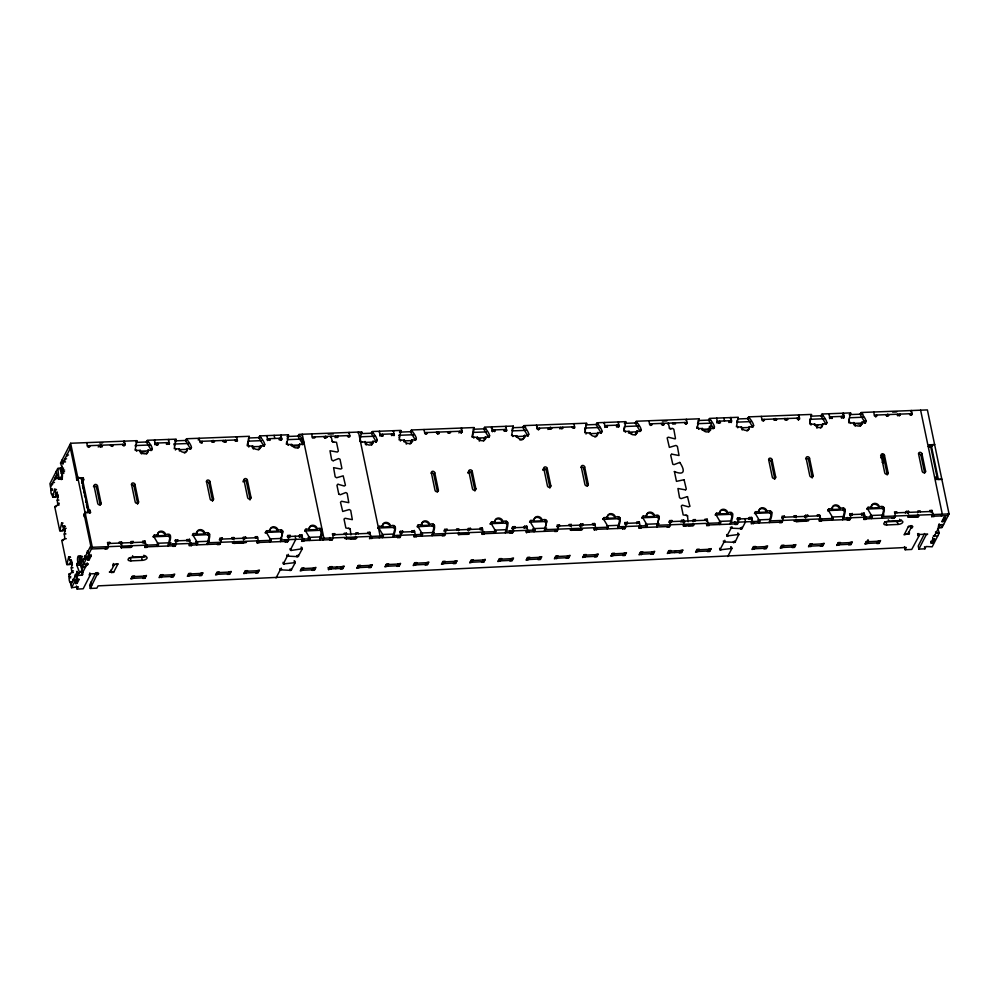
<?xml version="1.0" encoding="UTF-8"?>
<svg xmlns="http://www.w3.org/2000/svg" width="999" height="999" viewBox="0 0 999 999"><rect width="100%" height="100%" fill="white"/><g stroke="black" fill="none" stroke-linecap="round" stroke-linejoin="round"><path stroke-width="1.5" d="M671.89 454.183L679.033 455.519L677.384 446.366L675.936 445.442L669.367 447.377L667.17 437.899L668.281 437.187L675.037 438.873M679.807 462.425L674.05 464.622L672.802 464.273L670.691 455.194L671.615 454.17M689.797 506.043L687.512 496.653M294.98 561.251L295.267 562.612L283.329 563.948L287.3 556.106L298.077 556.655L302.322 548.751L290.896 550.486M376.336 442.058L371.416 433.516L372.34 431.818C374.338 434.503 381.618 443.306 372.964 441.283A4.146 3.484 28.6 0 1 369.792 445.067A4.146 3.484 28.6 0 1 365.097 441.583C357.967 444.318 360.552 435.914 361.813 432.23L361.114 433.504M865.184 423.027L860.251 414.498L861.188 412.787C862.986 415.572 870.604 424.238 861.812 422.252A4.146 3.484 28.6 0 1 858.641 426.049A4.146 3.484 28.6 0 1 853.945 422.565C846.79 425.274 849.537 416.958 850.649 413.199L849.637 415.434M674.412 471.516L676.46 481.356L684.078 479.745M689.76 506.281L688.598 506.868L682.292 505.132L681.293 505.981L683.179 514.922L687.424 515.559L688.174 521.778M135.377 446.391L135.739 444.268M135.102 450.212L136.938 440.971L136.351 442.045M174.338 445.941L174.788 443.281M174.238 448.688L176.074 439.448L175.325 440.834M170.417 535.489L168.069 545.691C169.955 542.195 173.651 531.793 165.709 534.627A4.146 3.484 28.6 0 0 161.014 531.143A4.146 3.484 28.6 0 0 157.842 534.94L157.38 535.789L165.247 535.476L165.709 534.627M209.565 533.978L207.205 544.168C209.141 540.659 212.762 530.257 204.845 533.104A4.146 3.484 28.6 0 0 200.15 529.62A4.146 3.484 28.6 0 0 196.978 533.416L196.516 534.265L204.383 533.953L204.845 533.104M247.277 445.204L247.64 443.081M248.252 439.373L249.35 436.301L186.501 438.748L185.564 440.447M247.415 446.053L249.363 436.6M286.326 444.218L286.688 442.095M287.213 438.911L287.987 436.039M286.676 444.318L288.499 435.077L288.099 435.826M280.494 541.321C280.307 537.587 286.8 527.497 278.134 530.257A4.146 3.484 28.6 0 0 273.451 526.773A4.146 3.484 28.6 0 0 270.267 530.556L269.805 531.418L277.672 531.106L278.134 530.257M282.854 531.118L280.507 541.62M321.99 529.595L319.643 539.797C321.628 536.301 325.187 525.874 317.282 528.733A4.146 3.484 28.6 0 0 312.587 525.249A4.146 3.484 28.6 0 0 309.403 529.033L308.941 529.895L316.808 529.582L317.282 528.733M359.727 440.834L359.99 439.235M360.164 438.174L360.527 436.051M399.125 437.712L399.575 435.064M399.125 439.947L400.949 430.706L400.075 432.305M395.292 526.748L392.944 536.938C394.767 533.478 398.564 523.001 390.584 525.874A4.146 3.484 28.6 0 0 385.889 522.39A4.146 3.484 28.6 0 0 382.717 526.186L382.255 527.035L390.122 526.735L390.584 525.874M434.44 525.224L432.08 535.414C433.878 531.955 437.699 521.478 429.72 524.35A4.146 3.484 28.6 0 0 425.025 520.866A4.146 3.484 28.6 0 0 421.853 524.662L421.391 525.511L429.258 525.212L429.72 524.35M472.052 436.988L472.577 433.803M473.026 431.143L474.225 427.847L472.39 437.087M511.988 430.681L512.437 428.034M511.538 435.564L513.361 426.323L512.962 427.072M507.704 522.365L505.357 532.567C507.242 529.095 510.914 518.643 502.997 521.503A4.146 3.484 28.6 0 0 498.301 518.019A4.146 3.484 28.6 0 0 495.129 521.815L494.667 522.664L502.534 522.352L502.997 521.503M544.492 531.043C544.03 527.272 550.911 517.27 542.132 519.98A4.146 3.484 28.6 0 0 537.45 516.495A4.146 3.484 28.6 0 0 534.265 520.292L533.803 521.141L541.67 520.829L542.132 519.98M546.853 520.841L544.517 531.343M584.927 429.957L585.364 427.297M584.827 432.717L586.65 423.476L585.901 424.862M623.888 429.495L624.325 426.848M623.9 431.293L625.799 421.953M620.142 517.994L617.782 528.196C619.617 524.675 623.339 514.298 615.421 517.132A4.146 3.484 28.6 0 0 610.739 513.636A4.146 3.484 28.6 0 0 607.554 517.432L607.092 518.294L614.959 517.981L615.421 517.132M656.93 526.673C656.468 522.914 663.386 512.849 654.57 515.609A4.146 3.484 28.6 0 0 649.874 512.125A4.146 3.484 28.6 0 0 646.703 515.909L646.228 516.77L654.095 516.458L654.57 515.609M659.278 516.471L656.942 526.972M696.902 428.234L697.265 426.111M697.801 422.927L698.563 420.055M697.252 428.334L699.088 419.105L698.676 419.842M736.763 422.465L737.112 420.342M736.388 426.81L738.224 417.582L737.761 418.431M732.567 513.623L730.219 523.813C731.992 520.329 735.888 509.877 727.859 512.749A4.146 3.484 28.6 0 0 723.164 509.265A4.146 3.484 28.6 0 0 719.992 513.061L719.517 513.911L727.397 513.611L727.859 512.749M771.715 512.1L769.355 522.29C771.265 518.806 774.974 508.366 766.995 511.226A4.146 3.484 28.6 0 0 762.299 507.742A4.146 3.484 28.6 0 0 759.128 511.538L758.666 512.387L766.533 512.087L766.995 511.226M809.689 421.74L810.139 419.081M809.677 423.963L811.513 414.722L810.701 416.221L823.026 415.646M848.651 421.278L849.013 419.155M845.004 509.24L842.644 519.443C844.455 515.971 848.238 505.482 840.284 508.379A4.146 3.484 28.6 0 0 835.589 504.895A4.146 3.484 28.6 0 0 832.417 508.691L831.955 509.54L839.822 509.228L840.284 508.379M884.14 507.717L881.792 517.919C883.678 514.473 887.374 503.983 879.432 506.855A4.146 3.484 28.6 0 0 874.737 503.371A4.146 3.484 28.6 0 0 871.553 507.167L871.091 508.016L878.958 507.704L879.432 506.855M53.372 494.193L51.886 494.268A2.373 0.712 87.3 0 1 51.086 493.056A2.373 0.712 87.3 0 1 51.061 490.334L49.95 483.666L57.792 468.344L61.189 468.181M51.061 490.347L52.547 490.272M71.591 581.705L70.105 581.768A2.373 0.712 87.3 0 1 69.306 580.569A2.373 0.712 87.3 0 1 69.293 577.859L68.819 574.3L70.305 574.225M675.486 438.524L673.838 429.32L672.664 428.446M54.845 506.593L57.842 504.845L57.205 500.237A4.146 1.249 87.3 0 0 57.467 494.605A4.146 1.249 87.3 0 0 55.694 492.957L54.658 489.223L52.81 496.853L56.206 496.69L57.28 492.007M66.196 528.321L64.51 528.396A4.146 1.249 87.3 0 0 62.725 526.748L61.701 523.014L59.853 530.644L63.237 530.481L64.311 525.799M70.392 574.1L68.906 574.175L71.878 572.489L71.279 567.807A4.146 1.249 87.3 0 0 71.541 562.187A4.146 1.249 87.3 0 0 69.768 560.526L68.731 556.805L66.883 564.435L70.267 564.273L71.241 560.052M881.767 457.48L882.467 454.47M674.375 471.553C683.99 475.574 685.764 471.441 679.795 462.425M918.73 533.528L919.167 535.614L911.737 549.438L905.156 549.75L906.318 547.477L904.058 547.589L98.064 585.876L96.903 588.149L90.31 588.461L89.66 585.339L95.704 572.852M90.31 588.461L97.015 574.675L96.578 572.589M62.1 477.847L61.239 468.494L57.842 468.656L59.003 479.195L60.152 477.397A4.146 1.249 87.3 0 0 61.926 479.058A4.146 1.249 87.3 0 0 62.175 473.426L63.149 470.217L60.564 463.349L62.05 463.274M61.876 540.384L64.873 538.636L64.248 534.028A4.146 1.249 87.3 0 0 64.51 528.396M744.867 518.731L745.516 521.853L741.97 528.683L731.131 528.184L726.897 535.976L738.736 534.465L735.014 542.332L724.113 541.895L719.879 549.837L731.88 548.463L731.206 548.051M338.137 484.303L344.305 486.026L345.429 485.252L343.206 475.836L336.588 477.772L335.177 476.785L333.591 467.644L340.834 469.043L341.883 468.381L340.022 459.253L338.599 458.578L333.291 460.739M63.049 471.728L64.535 471.653M57.792 504.97L59.266 504.895M64.823 538.748L66.309 538.686M77.76 562L79.458 561.925L81.493 557.954L79.795 558.029A4.146 1.249 87.3 0 0 78.022 556.368A4.146 1.249 87.3 0 0 77.76 562L76.798 565.209L79.383 572.077L82.767 571.915L80.132 564.485L82.405 559.39M549.612 429.058L551.873 428.509M136.339 441.745L136.925 440.671L70.642 443.256L60.489 463.074L61.975 462.999M50.599 486.788L56.893 474.5M62.7 463.149L70.442 448.027M62.2 466.196L60.202 470.079L61.339 470.029L61.988 473.151M60.752 471.166L61.339 470.029M60.864 473.201L63.511 468.019M84.653 516.333L84.366 516.895L83.928 514.822L85.09 512.549L88.486 512.387L81.269 477.709L77.872 477.872L76.711 480.144L76.573 477.497L78.834 477.385M79.795 558.029L80.757 556.206L81.156 556.705A4.146 1.249 87.3 0 1 81.431 557.692M85.677 558.641L83.416 558.753L82.842 559.89L83.704 564.048L88.224 563.836L86.513 565.022M70.954 584.565L77.248 572.277M83.054 560.926L90.797 545.804M89.81 572.914L90.235 574.999L83.179 588.798L77.135 589.085L78.297 586.813L71.603 587.687L79.458 572.352L82.842 572.19M83.204 567.095L81.219 570.978L82.343 570.928L82.418 575.187L77.897 575.399L77.035 571.241L76.673 573.414L78.921 573.301M89.223 554.57L89.51 555.931L87.575 559.715L89.273 559.64L91.209 555.856L90.921 554.482M81.768 572.065L82.343 570.928M77.11 583.354L79.108 579.495L77.41 579.57L75.474 583.354L77.173 583.266L75.624 583.666M81.281 575.237L87.088 563.886M97.015 574.675L98.726 573.488L89.698 573.913L89.111 575.049L90.235 574.999M110.489 572.002L114.361 564.435M115.484 564.385L118.032 563.711L113.586 572.415L111.326 572.514L111.189 569.867M133.441 578.296L130.894 578.97L132.343 576.136L134.603 576.023L134.316 576.585M143.044 577.834L142.745 578.409L145.005 578.296L146.453 575.461L143.906 576.136M162.55 575.249L162.837 574.687L160.577 574.787L159.128 577.622L161.676 576.947M171.279 576.498L170.979 577.06L173.239 576.96L174.688 574.113L172.14 574.787M189.91 575.611L187.362 576.286L188.811 573.451L191.071 573.339L190.784 573.913M199.513 575.149L199.213 575.724L201.473 575.611L202.922 572.777L200.374 573.451M218.144 574.263L215.597 574.937L217.045 572.102L219.305 572.002L219.018 572.564M227.747 573.813L227.447 574.375L229.708 574.275L231.156 571.44L228.609 572.115M247.252 571.228L247.54 570.654L245.279 570.766L243.831 573.601L246.378 572.927M255.981 572.464L255.682 573.039L257.942 572.927L259.39 570.092L256.843 570.766M276.024 577.971L280.282 569.817L291.059 570.367L295.267 562.612M302.847 570.242L300.299 570.916L301.748 568.081L304.008 567.969L303.721 568.543M312.45 569.792L312.15 570.354L314.41 570.242L315.859 567.407L313.311 568.081M331.081 568.906L328.534 569.58L329.982 566.745L332.242 566.633L331.955 567.195M335.876 568.668L336.75 566.97M340.684 568.443L340.384 569.018L342.645 568.906L344.093 566.071L341.546 566.745M359.315 567.557L356.768 568.231L358.216 565.397L360.477 565.297L360.189 565.859M368.918 567.107L368.619 567.669L370.879 567.569L372.34 564.722L369.78 565.409M387.55 566.221L385.002 566.895L386.451 564.06L388.711 563.948L388.424 564.522M397.152 565.759L396.853 566.333L399.113 566.221L400.574 563.386L398.014 564.06M415.784 564.872L413.236 565.559L414.685 562.712L416.945 562.612L416.658 563.174M425.387 564.423L425.087 564.984L427.347 564.885L428.808 562.05L426.248 562.724M444.018 563.536L441.471 564.21L442.919 561.376L445.179 561.263L444.892 561.838M453.621 563.086L453.321 563.648L455.581 563.536L457.043 560.701L454.483 561.376M472.252 562.2L469.705 562.874L471.153 560.039L473.414 559.927L473.126 560.489M481.855 561.738L481.555 562.312L483.816 562.2L485.277 559.365L482.717 560.039M500.487 560.851L497.939 561.525L499.388 558.691L501.648 558.591L501.361 559.153M510.089 560.402L509.79 560.963L512.05 560.864L513.511 558.016L510.951 558.691M528.721 559.515L526.173 560.189L527.622 557.355L529.882 557.242L529.595 557.817M538.324 559.053L538.024 559.627L540.284 559.515L541.745 556.68L539.185 557.355M557.829 556.468L558.116 555.906L555.856 556.006L554.408 558.841L556.955 558.166M566.558 557.717L566.258 558.279L568.518 558.179L569.979 555.344L567.42 556.018M585.189 556.83L582.642 557.504L584.09 554.67L586.351 554.557L586.063 555.132M594.792 556.368L594.492 556.942L596.753 556.83L598.214 553.995L595.654 554.67M613.423 555.494L610.876 556.168L612.325 553.321L614.585 553.221L614.298 553.783M623.026 555.032L622.727 555.594L624.987 555.494L626.448 552.659L623.888 553.334M642.532 552.447L642.819 551.873L640.559 551.985L639.11 554.82L641.658 554.145M708.428 430.119C707.642 427.035 712.062 427.909 710.826 425.674M651.261 553.696L650.961 554.258L653.221 554.145L654.682 551.311L652.122 551.985M669.892 552.809L667.344 553.483L668.793 550.649L671.053 550.536L670.766 551.098M674.687 552.572L675.561 550.874M679.495 552.347L679.195 552.922L681.455 552.809L682.916 549.974L680.356 550.649M698.126 551.46L695.579 552.135L697.027 549.3L699.288 549.2L699 549.762M707.729 551.011L707.429 551.573L709.69 551.473L711.151 548.626L708.591 549.313M727.771 556.518L731.867 548.513L731.555 547.202M754.595 548.776L752.047 549.462L753.496 546.615L755.756 546.515L755.469 547.077M764.198 548.326L763.898 548.888L766.158 548.788L767.619 545.953L765.059 546.628M782.829 547.44L780.281 548.114L781.73 545.279L783.99 545.167L783.703 545.741M792.432 546.99L792.132 547.552L794.392 547.44L795.853 544.605L793.293 545.279M811.937 544.393L812.224 543.831L809.964 543.943L808.516 546.778L811.063 546.103M820.666 545.641L820.366 546.216L822.627 546.103L824.088 543.269L821.528 543.943M839.297 544.755L836.75 545.429L838.198 542.594L840.459 542.494L840.171 543.056M848.9 544.305L848.601 544.867L850.861 544.767L852.322 541.92L849.762 542.594M867.532 543.419L864.984 544.093L866.433 541.258L868.693 541.146L868.406 541.72L867.969 539.635M877.134 542.957L876.835 543.531L879.095 543.419L880.556 540.584L877.996 541.258M934.54 444.642L931.155 444.805L929.994 447.077L929.557 444.992M906.692 534.178L904.145 534.852L908.603 526.148L910.851 526.048L910.564 526.61M907.829 534.128L911.7 526.56M904.432 534.278L908.953 534.065L909.54 532.929L908.403 532.991M910.676 525.611L911.113 527.697L912.249 527.634L912.824 526.51L908.303 526.723M919.167 535.614L918.031 535.664L918.618 534.527L927.646 534.103L925.948 535.289L918.88 549.1L924.924 548.813L926.085 546.54L932.192 546.803L939.31 532.892L935.926 533.054M924.599 533.516L918.231 545.978L918.88 549.1M932.916 538.923L934.602 538.848L932.666 542.632L930.981 542.707L932.916 538.923L932.629 537.562M934.365 536.088L940.171 524.75M338.823 494.068L340.247 494.742L345.866 492.532L347.177 493.419L348.801 502.672L341.546 501.273L340.484 502.235L342.707 511.463L349.275 509.54L350.711 510.402L352.335 519.655L345.08 518.269L344.018 519.105L345.866 527.984L350.149 528.683L350.911 534.902M685.764 489.797L686.251 488.873L684.078 479.745M88.674 447.365L89.598 445.666L89.81 446.703L87.562 446.79L86.701 442.632M78.297 479.582L76.935 479.632L77.86 477.934L83.292 477.722L83.729 479.795L82.805 481.506L81.681 481.543L82.068 483.454M98.227 447.003L99.151 445.292L99.376 446.328L101.623 446.241L101.399 445.204L99.9 446.703L102.273 446.84M82.805 481.506L82.368 479.42L83.292 477.722M81.681 481.543L82.605 479.845L83.729 479.795M110.39 445.529L110.764 444.842L110.989 445.879L113.237 445.791L113.012 444.755L112.088 446.453M101.086 503.246L100.15 504.945L96.541 487.612L97.465 485.901A1.773 1.486 28.6 0 0 95.454 484.415A1.773 1.486 28.6 0 0 94.093 486.038L97.702 503.371A1.773 1.486 28.6 0 0 99.725 504.87A1.773 1.486 28.6 0 0 101.086 503.246L97.465 485.901M85.539 566.933L82.143 567.095L91.421 548.975L84.153 514.31L85.077 512.599L90.522 512.387L90.085 510.314L88.961 510.352L88.024 512.062L89.148 512.012L90.085 510.314M123.764 442.008L124.213 441.171L124.863 444.293L123.951 445.979L123.626 444.692M90.11 513.136L90.522 512.387M136.451 451.211L136.851 450.462L140.222 450.337A4.146 3.484 28.6 0 0 144.917 453.821A4.146 3.484 28.6 0 0 148.089 450.025C156.668 452.072 149.65 443.244 147.465 440.571L146.528 442.27L151.136 450M139.848 451.024L140.222 450.337M146.428 441.97L147.352 440.272L176.061 439.148L175.3 440.534M70.642 443.256L92.308 547.277L91.371 548.975L107.43 548.351L108.354 546.653L107.492 542.482L109.74 542.395L109.952 543.444M146.478 453.996A4.146 3.484 28.6 0 0 147.627 450.886L148.089 450.025M154.233 440.734L154.67 439.985L155.107 444.892M151.061 450.649L151.461 449.9M151.673 450.087L152.372 448.813M154.783 444.105L155.32 443.106L169.38 442.557L168.519 444.118M137.625 504.07A1.773 1.486 28.6 0 0 137.625 503.484L134.016 486.151L134.94 484.44A1.773 1.486 28.6 0 0 132.929 482.954A1.773 1.486 28.6 0 0 131.568 484.577L135.177 501.91A1.773 1.486 28.6 0 0 137.188 503.409A1.773 1.486 28.6 0 0 138.549 501.785L134.94 484.44M156.681 445.054L157.542 443.019L157.23 445.017M105.232 548.439L104.92 549L107.168 548.913L108.404 546.64M108.816 544.105L109.74 542.395M166.333 444.031L167.095 442.644L166.908 444.43M168.282 440.184L168.731 439.435L169.156 444.343M137.625 503.484L138.549 501.785M120.617 543.643L121.541 541.945L119.293 542.032L119.518 543.069M121.341 544.03L121.541 541.945M121.453 547.802L121.741 545.978L121.99 546.952L131.319 546.59L130.844 547.44L120.929 547.639L121.99 546.952M175.412 450.012L175.986 448.938L179.358 448.813A4.146 3.484 28.6 0 0 184.053 452.297A4.146 3.484 28.6 0 0 187.238 448.501C195.829 450.537 188.661 441.82 186.601 439.048L185.677 440.746L190.597 449.088M178.983 449.5L179.358 448.813M130.744 543.306L130.906 541.583L133.154 541.483L133.379 542.532M132.23 543.194L133.154 541.483M186.151 451.973A4.146 3.484 28.6 0 0 186.763 449.363L187.238 448.501M190.197 449.125L190.609 448.376M190.584 449.001L191.533 447.39M198.202 439.96L199.126 438.261L200 442.42L202.248 442.332L202.023 441.283L201.099 442.994L202.298 442.944M144.093 542.994L144.967 541.033L142.72 541.121L142.932 542.157M144.768 542.907L145.23 542.07L107.755 543.531M174.987 543.893L175.374 545.704L144.905 546.89L145.829 545.192L144.967 541.033M153.147 536.9L154.071 535.152L157.842 534.94M153.334 536.8L154.47 535.064M157.642 546.403L158.579 544.692L92.308 547.277M153.534 536.775L168.144 536.201L169.081 534.502M222.827 441.158L223.202 440.459L223.301 441.82M224.513 442.082L225.449 440.372L225.662 441.421L223.264 441.383M168.082 545.991L169.018 544.293L197.715 543.169L196.791 544.88M175.025 540.584L177.685 539.76L177.497 541.545M175.3 541.595L175.687 540.884L189.735 540.334L189.348 541.046M177.048 540.934L177.685 539.76M212.6 500.998A1.773 1.486 28.6 0 0 212.575 500.574L208.966 483.229L209.902 481.53A1.773 1.486 28.6 0 0 207.892 480.032A1.773 1.486 28.6 0 0 206.531 481.655L210.14 499.001A1.773 1.486 28.6 0 0 212.15 500.487A1.773 1.486 28.6 0 0 213.511 498.863L209.902 481.53M236.276 437.487L236.651 436.8L237.462 440.959L235.215 441.046L235.002 440.01M236.688 441.034L237.3 439.922L199.825 441.371M186.825 540.134L189.485 539.298L190.384 543.456L189.148 545.729L191.396 545.641L191.271 542.994M187.05 541.171L187.238 539.385M188.561 540.996L189.485 539.298M196.978 533.416L193.207 533.628L192.295 535.377L207.392 534.677L208.629 535.676M192.682 535.252L193.606 533.541M212.575 500.574L213.511 498.863M248.763 447.053L249.275 446.091L252.66 445.966A4.146 3.484 28.6 0 0 257.342 449.45A4.146 3.484 28.6 0 0 260.527 445.654C269.106 447.677 262 438.948 259.89 436.188L258.966 437.899L263.873 446.141M252.66 445.966L252.248 446.703L260.052 446.503L260.527 445.654M258.853 437.599L259.79 435.901L288.486 434.777L288.087 435.527M207.293 534.677L208.217 532.979M207.218 544.467L208.154 542.769L271.004 540.322L270.08 542.02M266.608 436.463L267.108 435.614L267.532 440.522M243.069 481.905L243.993 480.207A1.773 1.486 28.6 0 1 245.354 478.571A1.773 1.486 28.6 0 1 247.377 480.069L250.986 497.402L250.05 499.113A1.773 1.486 28.6 0 1 249.95 499.975M263.486 446.266L263.898 445.517M267.208 439.722L267.757 438.736L281.805 438.186L280.794 440.035M263.936 446.041L264.797 444.443M250.05 499.113L246.441 481.78L247.377 480.069M269.218 440.035L269.967 438.648L269.78 440.434M217.657 544.068L217.345 544.63L219.593 544.542L220.841 542.27L219.917 538.111L222.165 538.024L222.39 539.06M221.291 539.984L222.165 538.024M189.148 543.868L189.423 545.167L219.855 543.98L220.791 542.27M279.121 439.023L279.52 438.274L279.333 440.059M280.619 436.063L281.156 435.064L281.531 440.072M233.042 539.273L233.978 537.562L231.731 537.649L231.943 538.698M233.729 539.46L233.978 537.562M234.378 542.582C222.914 544.467 266.958 540.609 233.953 543.431L233.629 541.87M288.012 445.317L288.424 444.567L291.795 444.443A4.146 3.484 28.6 0 0 296.491 447.927A4.146 3.484 28.6 0 0 299.663 444.13C308.229 446.166 301.223 437.35 299.038 434.665L298.102 436.376L302.709 444.105M291.533 445.954A4.146 3.484 28.6 0 1 291.333 445.292L291.795 444.443M297.989 436.076L298.926 434.378L361.8 431.93L361.151 433.104M243.182 538.936L243.344 537.2L245.592 537.112L245.804 538.149M244.68 538.948L245.592 537.112M301.773 435.089L302.247 434.24L323.913 538.261L322.977 539.959M298.052 448.101A4.146 3.484 28.6 0 0 299.2 444.98L299.663 444.13M302.622 444.742L303.034 444.006M303.309 444.093L303.946 442.919M256.468 538.361L257.392 536.65L255.145 536.738L255.357 537.787M257.28 538.386L257.655 537.687L220.18 539.148M257.392 536.65L258.304 540.809L257.068 543.081L259.628 542.432M289.922 537.162L290.11 535.377L287.862 535.464L288.761 539.622L287.799 541.333L257.33 542.519L258.254 540.821M265.347 532.954L266.496 530.781L270.267 530.556M265.235 532.729L266.895 530.694M330.544 437.125L331.019 436.276L332.467 441.87L336.488 442.27L338.361 451.086L337.362 452.06L329.982 450.749L331.668 459.915L333.054 460.789M265.971 532.392L280.582 531.83L281.506 530.119M337.013 437.699L337.949 436.001L338.162 437.038L335.364 436.938L335.701 436.088L335.164 437.724M287.225 536.638L287.862 535.464M288.761 539.622L287.525 541.895L285.277 541.982L285.589 541.421M287.65 537.362L288.112 536.513L302.16 535.963L301.623 536.95M289.235 536.975L290.11 535.377M348.701 433.116L349.076 432.417L349.962 436.575L347.714 436.663L347.502 435.626M348.888 437.087L349.725 435.539L312.262 437M299.2 535.864L299.663 535.014L301.91 534.927L302.809 539.085L301.573 541.358L303.821 541.271L303.696 538.623M299.363 537.012L299.663 535.014M301.036 536.888L301.91 534.927M357.954 433.017L358.479 432.055M309.403 529.033L305.632 529.258L304.72 530.993L319.817 530.307L321.066 531.306M305.107 530.869L306.031 529.17M332.355 539.597L301.848 540.784L302.784 539.085M359.977 441.471L360.389 440.721M361.326 442.457L361.725 441.72M309.215 540.496L310.152 538.798L281.443 539.91M365.097 441.583L364.635 442.432L372.502 442.132L372.964 441.283M371.303 433.229L372.227 431.518L400.936 430.407L400.124 431.893M319.717 530.307L320.654 528.596M319.655 540.097L320.579 538.386L383.454 535.939L382.517 537.649M379.058 432.092L379.533 431.231L379.982 436.138M375.824 442.107L376.336 441.146M379.795 435.064L380.182 434.353L394.243 433.803L393.544 435.089M376.323 441.77L377.247 440.059M382.23 436.051L382.417 434.265L381.506 436.039L383.279 435.901M333.741 535.352L334.665 533.653L332.417 533.741L333.291 537.899L332.03 540.172L329.782 540.259L329.658 537.612M393.156 431.431L393.581 430.694L393.968 435.701M391.333 435.064L391.97 433.903L391.783 435.689M345.542 534.89L346.466 533.191L344.218 533.279L344.443 534.315M346.278 534.977L346.466 533.191M400.399 441.046L400.861 440.197L404.245 440.059A4.146 3.484 28.6 0 0 408.928 443.544A4.146 3.484 28.6 0 0 412.112 439.76C420.679 441.795 413.673 432.967 411.476 430.294L410.552 431.993L415.459 440.247M404.158 441.958A4.146 3.484 28.6 0 1 403.771 440.909L404.245 440.059M351.086 538.873L351.561 538.024M410.439 431.705L411.376 429.995L474.213 427.547L473.276 429.258M355.594 534.715L355.844 532.829L358.092 532.742L358.304 533.778M409.94 444.056A4.146 3.484 28.6 0 0 411.638 440.609L412.112 439.76M415.072 440.372L415.484 439.622M415.572 440.035L416.383 438.536M368.956 533.978L369.892 532.28L367.644 532.367L367.857 533.404M369.705 534.015L370.092 533.316L332.617 534.777M425.961 434.24L426.885 432.542L427.11 433.578L424.85 433.666L423.988 429.508M369.892 532.28L370.754 536.438L369.493 538.711L372.053 538.049M378.022 528.146L378.946 526.411L382.717 526.186M378.109 528.071L379.345 526.311M379.195 537.774L380.132 536.076L358.466 432.055M439.148 432.892L438.124 432.942L438.686 432.08L438.911 433.116L436.663 433.204L436.438 432.167M378.409 528.021L393.032 527.447L394.056 525.749M447.589 432.567L448.064 431.718L448.201 433.042M449.375 433.329L450.312 431.63L450.524 432.667L448.126 432.642M392.957 537.237L393.893 535.539L422.589 534.415L421.665 536.126M399.9 531.843L402.56 531.006L402.247 533.004M400.312 531.093L401.198 535.252L399.95 537.524L397.702 537.612L398.014 537.05M400.075 532.979L400.549 532.13L414.597 531.58L414.21 532.292M401.685 532.966L402.56 531.006M438.374 490.109L437.437 491.82L433.828 474.488L434.765 472.777A1.773 1.486 28.6 0 0 432.754 471.278A1.773 1.486 28.6 0 0 431.393 472.914L435.002 490.247A1.773 1.486 28.6 0 0 437.013 491.745A1.773 1.486 28.6 0 0 438.374 490.109L434.765 472.777M458.928 432.954L459.865 431.256L460.077 432.292L462.325 432.205L461.463 428.047M460.976 429.021L461.513 428.047M461.163 433.004L462.162 431.168L424.687 432.629M411.7 531.381L414.36 530.544L415.247 534.702L414.011 536.975L416.558 536.326M411.925 532.417L412.112 530.631M413.611 531.93L414.36 530.544M421.853 524.662L418.082 524.887L417.107 526.735L432.267 525.924L433.504 526.923M417.557 526.498L418.481 524.787M473.738 438.086L474.138 437.337L477.51 437.212A4.146 3.484 28.6 0 0 482.205 440.696A4.146 3.484 28.6 0 0 485.377 436.9C493.968 438.936 486.863 430.194 484.752 427.447L483.828 429.145L488.424 436.875M477.435 439.11A4.146 3.484 28.6 0 1 477.047 438.062L477.51 437.212M483.716 428.846L484.64 427.147L513.349 426.024L512.762 427.097M432.167 525.924L433.191 524.225M483.454 441.071A4.146 3.484 28.6 0 0 484.915 437.762L485.377 436.9M432.092 535.714L433.029 534.015L495.866 531.568L494.942 533.279M491.271 428.134L491.97 426.86L492.619 429.982L491.995 431.118M467.932 473.151L468.856 471.453A1.773 1.486 28.6 0 1 470.217 469.83A1.773 1.486 28.6 0 1 472.227 471.316L475.836 488.661L474.912 490.359A1.773 1.486 28.6 0 1 474.887 491.033M488.349 437.512L488.748 436.775M488.911 437.075L489.66 435.689M492.395 431.768L491.933 426.86M474.912 490.359L471.303 473.026L472.227 471.316M494.193 431.068L494.83 429.895L494.642 431.68M443.856 531.068L444.78 529.358L447.028 529.27L447.24 530.319M442.52 535.314L442.207 535.876L444.455 535.789L445.641 533.528L444.78 529.358M446.103 530.981L447.028 529.27M505.581 427.06L506.018 426.311L506.443 431.218M503.983 430.269L504.383 429.52L504.195 431.306M458.578 530.706L458.828 528.821L456.58 528.908L456.805 529.945M512.874 436.563L513.286 435.814L516.658 435.689A4.146 3.484 28.6 0 0 521.341 439.173A4.146 3.484 28.6 0 0 524.525 435.377C533.091 437.425 526.086 428.596 523.888 425.924L522.964 427.622L527.897 436.063M516.346 437.062A4.146 3.484 28.6 0 1 516.183 436.538L516.658 435.689M522.852 427.322L523.788 425.624L586.638 423.176L585.938 424.45M467.957 530.344L468.206 528.446L470.454 528.359L470.666 529.408M469.518 530.069L470.454 528.359M519.855 439.947A4.146 3.484 28.6 0 0 524.063 436.238L524.525 435.377M527.435 436.101L527.897 435.252M527.872 435.864L528.796 434.165M481.381 529.87L482.255 527.909L480.007 527.996L480.219 529.033M482.142 529.632L482.517 528.946L445.042 530.407M490.322 523.988L491.358 522.027L495.129 521.815M490.097 523.988L491.758 521.94M547.939 429.495L548.876 427.797L549.088 428.833L551.336 428.746L550.387 426.998M490.821 523.651L505.444 523.076L506.368 521.378M561.838 429.083L562.737 427.247L562.949 428.296L560.077 428.184L560.489 427.335L559.939 428.996M505.369 532.867L506.306 531.168L535.002 530.044L534.078 531.755M542.882 470.242L543.818 468.531A1.773 1.486 28.6 0 1 545.179 466.908A1.773 1.486 28.6 0 1 547.19 468.406L550.799 485.739L549.875 487.45A1.773 1.486 28.6 0 1 549.875 488.012M511.963 528.109L512.724 526.723L514.972 526.635L514.785 528.421M512.275 529.033L512.974 527.759L527.022 527.21L526.635 527.922M514.21 528.021L514.972 526.635M549.875 487.45L546.266 470.104L547.19 468.406M512.974 527.759L513.623 530.881L512.387 533.154L510.139 533.241L510.014 530.594M573.563 424.363L573.938 423.676L574.762 427.834L572.514 427.922L572.29 426.885M573.901 428.047L574.587 426.785L537.125 428.246L536.475 425.124L537.287 429.295L539.535 429.208L539.323 428.159L538.424 430.057M524 527.222L524.525 526.261L526.773 526.173L527.672 530.332L526.436 532.604L528.995 531.943M524.338 528.046L524.525 526.261M526.773 526.173L525.849 527.872L524.013 527.947M529.582 522.252L530.494 520.504L534.265 520.292M530.894 520.417L529.97 522.127L544.68 521.553L545.916 522.552M585.988 434.028L586.575 432.967L589.947 432.829A4.146 3.484 28.6 0 0 594.63 436.326A4.146 3.484 28.6 0 0 597.814 432.53C606.393 434.553 599.288 425.824 597.177 423.064L596.253 424.775L601.173 433.116M589.947 432.829L589.472 433.691L597.352 433.379L597.814 432.53M596.141 424.475L597.077 422.764L625.774 421.653L624.862 423.651M544.58 521.553L545.616 519.855M603.896 423.339L604.395 422.49L604.82 427.397M600.774 433.141L601.186 432.392M604.657 426.311L605.044 425.611L619.093 425.062L618.019 427.048M601.161 433.017L602.097 431.318M588.274 484.278L587.337 485.989L583.728 468.643L584.665 466.945A1.773 1.486 28.6 0 0 582.654 465.447A1.773 1.486 28.6 0 0 581.293 467.082L584.902 484.415A1.773 1.486 28.6 0 0 586.913 485.901A1.773 1.486 28.6 0 0 588.274 484.278L584.665 466.945M606.393 427.122L607.255 425.524L607.067 427.31M554.957 530.944L554.645 531.505L556.893 531.418L558.129 529.145L557.479 526.023L594.954 524.562L594.567 525.262M558.616 526.997L559.452 524.9L557.205 524.987L558.079 529.145L557.142 530.856L526.71 532.042L526.436 530.731M618.006 422.689L618.443 421.94L618.756 427.06M616.408 425.899L616.82 425.149L616.57 427.035M570.329 526.148L571.266 524.438L569.018 524.525L569.23 525.574M571.016 526.336L571.266 524.438M625.299 432.192L625.711 431.443L629.083 431.306A4.146 3.484 28.6 0 0 633.778 434.802A4.146 3.484 28.6 0 0 636.95 431.006C645.529 433.042 638.511 424.225 636.326 421.541L635.389 423.251L639.997 430.981M629.083 431.306L628.621 432.167L636.488 431.855L636.95 431.006M635.289 422.952L636.213 421.241L699.063 418.806L698.663 419.543M579.695 525.786L580.631 524.075L582.879 523.988L583.091 525.024M580.144 525.973L580.631 524.075M582.005 525.949L582.879 523.988M580.569 529.945L581.031 529.083C547.589 531.518 605.569 527.996 571.203 530.307L580.569 529.945L580.294 528.646M639.922 431.618L640.322 430.869M640.534 431.068L641.233 429.795M593.756 525.237L594.68 523.526L592.432 523.613L592.644 524.662M650.873 425.487L651.798 423.788L652.01 424.825L649.762 424.912L648.9 420.754M596.915 529.308L594.355 529.957L595.554 527.684M607.554 517.432L603.783 517.657L602.872 519.393L617.969 518.706L619.205 519.705M603.259 519.268L604.183 517.569M607.367 528.896L608.291 527.197L545.442 529.645M667.819 424.001L668.294 423.139L669.63 428.646L672.402 428.459M617.869 518.706L618.793 516.995M672.514 423.813L672.976 422.964L673.201 424.001L675.449 423.913L675.224 422.877M617.807 528.496L618.731 526.785L647.439 525.674L646.503 527.372M624.75 523.089L627.397 522.252L627.21 524.038M624.937 524.238L625.399 523.376L639.46 522.839L639.073 523.551M625.149 522.34L626.048 526.498L624.812 528.771L622.564 528.858L622.877 528.296M627.397 522.252L626.048 523.976M685.913 420.129L686.375 419.293L687.25 423.451L685.002 423.539L684.777 422.502M686.101 424.1L687.025 422.415L649.55 423.876M636.55 522.627L639.21 521.803L640.109 525.961L638.861 528.234L641.108 528.146L640.996 525.486M636.763 523.676L636.95 521.89M638.561 522.964L639.21 521.803M641.957 517.981L642.931 516.133L646.703 515.909M641.907 517.882L643.331 516.046M698.588 429.333L699 428.596L702.372 428.459A4.146 3.484 28.6 0 0 707.067 431.943A4.146 3.484 28.6 0 0 710.239 428.159C718.83 430.182 711.725 421.441 709.615 418.693L708.678 420.392L713.286 428.121M702.172 430.094A4.146 3.484 28.6 0 1 701.91 429.308L702.372 428.459M708.578 420.104L709.502 418.394L738.211 417.282L737.749 418.131M642.394 517.744L657.005 517.182L657.941 515.472M708.753 432.03A4.146 3.484 28.6 0 0 709.777 429.008L710.239 428.159M716.795 418.106L717.195 423.126M713.211 428.771L713.611 428.022M716.783 422.515L717.482 421.228L731.53 420.679L730.881 417.557L730.431 418.306M713.885 428.109L714.522 426.935M718.818 423.114L719.692 421.141L719.442 423.039M668.768 522.315L669.692 520.604L671.94 520.516L672.152 521.565M667.382 526.56L667.07 527.135L669.318 527.047L670.554 524.775L669.692 520.604M671.016 522.227L671.94 520.516M728.783 421.628L729.245 420.766L729.058 422.552M730.494 418.269L730.881 417.557L731.243 422.577M730.756 422.102L731.53 420.679M681.718 521.191L681.493 520.154L683.741 520.067L682.816 521.765L680.569 521.853M685.614 525.024L683.154 525.824L684.14 525.074L683.903 523.913M737.737 427.809L738.136 427.072L741.508 426.935A4.146 3.484 28.6 0 0 746.203 430.419A4.146 3.484 28.6 0 0 749.387 426.635C757.954 428.671 750.948 419.842 748.75 417.17L747.826 418.868L752.734 427.122L753.658 425.412M741.508 426.935L741.046 427.784L748.913 427.485L749.387 426.635M747.714 418.581L748.638 416.87L811.5 414.423L810.689 415.921M692.869 521.59L693.119 519.692L695.366 519.605L695.591 520.654M694.442 521.316L695.366 519.605M683.391 524.562L683.678 525.924L693.044 525.561L693.231 523.351M752.347 427.247L752.759 426.498M706.243 520.854L707.167 519.155L704.919 519.243L705.144 520.279M706.93 521.028L707.379 520.192L669.904 521.653L670.554 524.775M763.248 421.116L764.173 419.418L764.397 420.454L762.15 420.542L761.275 416.383M709.065 523.563L709.04 525.499L706.793 525.586L708.041 523.314L707.167 519.155M715.284 514.985L716.221 513.286L719.992 513.061M715.384 514.947L716.62 513.186M774.762 420.03L775.986 418.956L776.198 419.992L773.95 420.079L773.738 419.043M719.792 524.525L720.729 522.814L657.866 525.262M715.684 514.897L730.294 514.323L731.33 512.624M784.889 419.443L785.351 418.593L785.351 420.03M786.663 420.204L787.599 418.506L787.811 419.543L784.64 419.455M730.232 524.113L731.168 522.415L759.864 521.291L758.94 523.001M737 519.03L737.587 517.969L739.834 517.882L739.522 519.88M737.449 519.717L737.836 519.005L751.885 518.456L752.534 521.578L751.298 523.851L753.858 523.201M739.248 518.943L739.834 517.882M774.762 479.033A1.773 1.486 28.6 0 0 774.725 478.696L771.116 461.351L772.052 459.652A1.773 1.486 28.6 0 0 770.042 458.154A1.773 1.486 28.6 0 0 768.681 459.79L772.289 477.122A1.773 1.486 28.6 0 0 774.3 478.608A1.773 1.486 28.6 0 0 775.661 476.985L772.052 459.652M798.426 415.609L798.8 414.922L799.45 418.044L798.376 420.017M748.75 518.681L749.387 517.507L751.635 517.42L752.497 521.578M749.2 519.293L749.387 517.507M750.761 519.018L751.635 517.42M751.498 519.168L751.885 518.456M754.445 513.498L755.356 511.763L759.128 511.538M754.72 513.386L755.756 511.663M774.725 478.696L775.661 476.985M810.963 425.062L811.425 424.213L814.797 424.088A4.146 3.484 28.6 0 0 819.492 427.572A4.146 3.484 28.6 0 0 822.676 423.776C831.255 425.811 824.15 417.07 822.04 414.31L821.116 416.021L826.023 424.263M814.797 424.088L814.335 424.937L822.202 424.625L822.676 423.776M821.003 415.721L821.94 414.023L850.636 412.899L849.712 414.61M754.832 513.374L769.442 512.799L770.366 511.101M769.367 522.589L770.304 520.891L833.154 518.444L832.229 520.142M828.758 414.585L829.257 413.736M825.636 424.388L826.048 423.651M826.136 424.051L826.947 422.565M829.52 417.57L829.907 416.858L843.955 416.308L843.306 413.186L842.806 414.036M829.682 418.643L829.22 413.736M812.15 478.009A1.773 1.486 28.6 0 0 812.199 477.235L808.591 459.902L809.527 458.191A1.773 1.486 28.6 0 0 807.504 456.705A1.773 1.486 28.6 0 0 806.143 458.329L809.764 475.661A1.773 1.486 28.6 0 0 811.775 477.16A1.773 1.486 28.6 0 0 813.136 475.536L809.527 458.191M831.418 418.044L832.117 416.77L831.93 418.556M779.807 522.19L779.507 522.752L781.755 522.664L782.941 520.392L782.067 516.233L784.315 516.146L784.54 517.195M784.315 516.146L783.416 517.981L781.705 517.919M841.27 417.145L841.67 416.396L841.483 418.181M843.955 416.308L843.031 418.007L842.669 416.458M843.73 418.094L843.268 413.186M812.199 477.235L813.136 475.536M795.192 517.395L796.128 515.684L793.88 515.771L794.093 516.82M795.878 517.582L796.128 515.684M848.651 422.764L849.25 421.79M795.791 519.992L796.116 521.553C830.219 518.806 783.191 522.602 796.528 520.704L796.29 519.343M850.161 423.439L850.574 422.689M853.945 422.565L853.483 423.414L861.35 423.101L861.812 422.252M860.139 414.198L861.076 412.5L927.397 409.915L949.05 513.936L942.007 527.622L938.61 527.784M804.557 517.032L805.494 515.322L807.741 515.234L807.954 516.283M805.244 517.22L805.494 515.322M807.741 515.234L806.817 517.007L805.831 516.982M796.116 521.553L805.431 521.191L805.656 518.968M864.659 423.077L865.284 422.115M865.159 422.739L866.096 421.041M819.43 516.508L819.804 515.821L782.342 517.27M849.625 517.894L849.949 519.455L819.48 520.641L820.404 518.943L819.804 515.821M827.671 510.751L828.646 508.903L832.417 508.691M827.809 510.576L829.045 508.816M828.121 510.526L842.731 509.952L843.755 508.254M897.314 415.072L897.776 414.21L897.564 415.771M842.656 519.742L843.593 518.031L872.302 516.92L871.365 518.618M849.612 514.335L852.259 513.511L852.072 515.297M849.799 515.484L850.261 514.635L864.322 514.085L864.972 517.207L863.723 519.48L865.971 519.393L865.858 516.745M850.012 513.598L850.911 517.757L849.674 520.029L847.427 520.117L847.302 517.47M851.448 514.997L852.259 513.511M887.137 474.987A1.773 1.486 28.6 0 0 887.162 474.313L883.553 456.98L884.477 455.282A1.773 1.486 28.6 0 0 882.467 453.783A1.773 1.486 28.6 0 0 881.106 455.407L884.714 472.739A1.773 1.486 28.6 0 0 886.725 474.238A1.773 1.486 28.6 0 0 888.086 472.614L884.477 455.282M910.851 411.238L911.238 410.539L911.887 413.661L911.113 415.072M861.413 513.873L864.06 513.049L864.934 517.207M861.625 514.922L861.812 513.136M863.186 515.009L864.06 513.049M863.848 514.935L864.322 514.085M866.87 509.128L867.781 507.38L871.553 507.167M868.181 507.292L867.257 509.003L881.967 508.429L883.216 509.428M887.162 474.313L888.086 472.614M881.867 508.429L882.904 506.73M881.805 518.219L882.729 516.508L949.05 513.936M925.561 471.153L924.624 472.864L921.016 455.519L921.952 453.821A1.773 1.486 28.6 0 0 919.942 452.322A1.773 1.486 28.6 0 0 918.581 453.946L922.189 471.291A1.773 1.486 28.6 0 0 924.2 472.777A1.773 1.486 28.6 0 0 925.561 471.153L921.952 453.821M892.244 517.807L891.932 518.381L894.18 518.294L895.416 516.021L894.505 511.863L896.752 511.775L896.965 512.812M863.623 517.095L863.998 518.906L894.442 517.732L895.366 516.021M905.369 513.111L906.305 511.401L908.553 511.313L908.303 513.211M907.616 513.024L908.553 511.313M918.168 514.985L917.856 516.82L908.391 517.182L908.715 514.96M917.669 512.837L917.919 510.951L920.166 510.864L920.379 511.9M935.588 479.07L937.087 477.347L930.731 446.84L929.607 446.878L929.17 444.805L934.614 444.592M931.043 512.112L931.967 510.402L929.719 510.489L929.944 511.525M931.867 512.137L932.242 511.438L894.767 512.899M931.967 510.402L932.841 514.56L931.655 516.833L934.215 516.183M941.333 515.896L942.307 514.198L920.616 410.189M337.874 484.278L336.95 485.252L338.736 493.831M89.535 555.894L91.109 555.569M89.223 559.702L87.737 560.039M943.83 517.607L945.404 517.282M932.941 538.886L934.515 538.561M932.629 542.694L931.118 543.019M212.4 442.058L214.535 441.633M685.526 489.872L677.934 488.499L679.545 497.702L681.006 498.626L687.462 496.615M51.886 494.268L52.735 497.065L56.131 496.903L55.669 494.705M70.105 581.768L71.603 587.687M670.966 429.008L669.305 428.072M348.626 528.209L350.349 529.12M685.913 515.084L687.624 515.996M333.678 442.132L332.043 441.196M99.75 443.057L102.635 442.844M120.754 543.943L122.465 543.793M740.883 529.12L742.095 528.521L741.807 527.16M281.306 569.418L280.095 570.017L279.807 568.656M438.124 432.942L437.212 433.616L438.986 433.741M683.254 521.977L684.964 521.903L683.491 521.953L683.741 520.067M662.325 421.079L666.882 420.891M693.131 525.561L694.08 524.837L688.835 524.887L688.361 525.749L693.131 525.561L692.719 524M908.928 516.333L907.941 517.007L917.981 516.808L918.993 516.158L908.953 516.333L918.368 515.959M775.486 419.805L776.735 419.755M68.506 455.032L66.808 455.119L67.02 456.156L67.383 453.983M66.571 458.816L64.873 458.903L64.51 461.076L64.298 460.027M65.534 461.913L63.274 462.013L62.912 464.198L62.05 460.027M63.124 470.117L64.61 470.042M62.175 473.426L63.874 473.351M57.555 477.51L55.295 477.622L54.933 479.795L54.708 478.758L57.767 478.546M60.152 477.397L61.838 477.322A4.146 1.249 87.3 0 0 62.425 478.996M58.766 478.633L60.464 478.546M59.278 479.095L60.764 479.033M54.47 482.455L52.772 482.529L52.41 484.715L52.198 483.666M51.074 489.06L52.535 488.911M54.533 489.36L56.019 489.285M55.045 489.835L56.531 489.76M55.694 492.957L57.393 492.869M52.285 494.867L53.759 494.792M880.643 457.729L881.692 457.679M57.205 500.237L58.904 500.149M882.954 455.007A4.146 1.249 87.3 0 1 882.779 461.014L884.477 460.939M882.179 462.287L885.201 462.15M57.867 503.359L59.341 503.284M56.531 506.518L54.745 506.718L59.778 530.844L63.162 530.694L62.85 529.183M941.757 479.32L938.373 479.47L931.155 444.805M61.576 523.151L63.062 523.076M62.725 526.748L64.423 526.66M64.248 534.028L65.946 533.941M63.474 540.422L61.788 540.509L66.808 564.635L70.192 564.472L69.88 562.974M88.861 552.809L87.163 552.897L87.525 550.724L87.75 551.76M80.669 556.331L82.143 556.256M89.51 555.931L91.209 555.856M68.606 556.942L70.092 556.868M69.118 557.405L70.592 557.342M82.655 556.73L81.169 556.805L82.093 566.77L85.489 566.608L85.365 565.359M86.925 556.593L85.227 556.68L85.015 555.631L84.653 557.804M132.892 557.105L144.193 556.568A3.959 1.761 -11.8 0 1 146.99 558.279A3.959 1.761 -11.8 0 1 142.258 560.352L130.956 560.876A3.959 1.761 -11.8 0 1 128.159 559.165A3.959 1.761 -11.8 0 1 132.892 557.105L132.617 555.731M888.635 521.191L899.924 520.654A3.959 1.761 -11.8 0 1 902.721 522.377A3.959 1.761 -11.8 0 1 897.989 524.438L886.7 524.975A3.959 1.761 -11.8 0 1 883.903 523.264A3.959 1.761 -11.8 0 1 888.635 521.191L888.348 519.83M69.768 560.526L71.453 560.451L72.365 564.822M897.027 521.228L895.341 521.316A4.146 1.249 87.3 0 1 896.815 521.89M129.308 557.742A3.959 1.761 -11.8 0 0 130.307 557.767L141.608 557.23A3.959 1.761 -11.8 0 0 145.717 555.869M884.727 521.79A3.959 1.761 -11.8 0 0 886.051 521.853L897.339 521.316A3.959 1.761 -11.8 0 0 901.46 519.955M76.898 563.698L80.282 563.536M76.823 565.309L80.207 565.147M943.556 524.587L939.048 524.8L938.461 525.936L939.584 525.874L939.16 523.801M117.745 564.273L113.224 564.497L112.65 565.621L113.774 565.571L113.349 563.498M71.279 567.807L72.977 567.732M71.928 570.928L73.414 570.866M71.853 572.539L73.339 572.464M111.064 570.866L109.353 572.052L113.874 571.84M81.868 574.1L82.992 574.05M934.952 534.952L933.241 536.138L937.749 535.926M69.281 576.485L70.754 576.423M76.761 576.448L75.075 576.535L75.437 574.35L75.649 575.399M69.281 577.847L70.767 577.772M132.055 576.698L146.166 576.023M160.29 575.362L174.4 574.687M188.524 574.013L202.635 573.339M216.758 572.677L230.869 572.002M244.992 571.328L259.103 570.666M301.461 568.643L315.572 567.981M329.695 567.307L343.806 566.633M357.929 565.971L372.04 565.297M386.163 564.622L400.274 563.96M414.398 563.286L428.509 562.612M442.632 561.938L456.743 561.276M470.866 560.601L484.977 559.927M499.1 559.265L513.211 558.591M527.335 557.917L541.446 557.242M555.569 556.58L569.68 555.906M583.803 555.232L597.914 554.57M612.037 553.896L626.148 553.221M640.272 552.547L654.382 551.885M668.506 551.211L682.617 550.536M696.74 549.875L710.851 549.2M753.209 547.19L767.319 546.515M781.443 545.841L795.554 545.179M809.677 544.505L823.788 543.831M837.911 543.169L852.022 542.494M866.145 541.82L880.256 541.146M74.825 580.232L73.139 580.307L72.915 579.27L72.552 581.443M131.181 578.396L145.292 577.734M159.415 577.06L173.526 576.386M187.65 575.711L201.761 575.049M215.884 574.375L229.995 573.701M244.118 573.039L258.229 572.365M300.587 570.354L314.71 569.68M328.821 569.005L342.944 568.344M357.055 567.669L371.178 566.995M385.289 566.321L399.413 565.659M413.524 564.984L427.647 564.31M441.758 563.648L455.881 562.974M469.992 562.3L484.115 561.638M498.226 560.963L512.35 560.289M526.461 559.615L540.584 558.953M554.695 558.279L568.818 557.604M582.929 556.942L597.052 556.268M611.163 555.594L625.287 554.92M639.397 554.258L653.521 553.583M667.632 552.909L681.755 552.247M695.866 551.573L709.989 550.899M752.334 548.888L766.458 548.214M780.569 547.552L794.692 546.878M808.803 546.203L822.926 545.541M837.037 544.867L851.16 544.193M865.271 543.518L879.395 542.857M70.504 582.367L71.978 582.305M685.901 525.012L687.362 524.95M328.122 434.066L333.416 433.866M892.644 412.1L896.665 411.95M136.226 442.37L148.439 441.895M174.625 440.884L186.838 440.397M248.664 437.999L260.876 437.525M287.05 436.501L299.45 436.026M361.089 433.616L373.301 433.141M399.488 432.13L411.7 431.655M473.514 429.245L485.739 428.771M513.449 427.697L525.661 427.222M585.951 424.875L598.164 424.4M624.35 423.376L636.563 422.902M698.376 420.492L710.601 420.017M738.311 418.943L748.988 418.531M849.212 414.622L862.949 414.086M87.4 445.754L124.863 444.293M492.619 429.982L506.668 429.433L505.731 431.143L505.432 429.845M761.975 419.493L799.45 418.044M874.412 415.122L911.887 413.661M100.737 445.079L100.936 446.053L102.447 446.004M327.31 437.25L324.85 438.062M663.723 424.15L662.05 424.837L663.848 424.987M888.586 415.409L886.912 416.084M155.507 444.143L157.755 444.056M167.308 443.693L169.555 443.606M267.944 439.772L270.192 439.685M279.745 439.31L281.993 439.223M380.382 435.402L382.629 435.314M392.182 434.94L394.43 434.852M492.794 431.019L495.042 430.931M504.595 430.569L506.855 430.482M605.232 426.648L607.479 426.561M617.032 426.186L619.28 426.098M717.657 422.277L719.904 422.19M729.457 421.815L731.705 421.728M830.082 417.894L832.342 417.807M841.895 417.432L844.143 417.345M135.352 445.554L150.624 444.955M156.606 444.73L158.404 444.655M173.751 444.056L189.023 443.469M225.112 442.058L226.311 442.008M247.777 441.171L261.526 440.646M287.7 439.622L301.448 439.085M360.214 436.8L375.474 436.213M398.613 435.302L413.873 434.715M472.639 432.43L486.388 431.893M512.562 430.869L526.311 430.332M585.077 428.047L600.337 427.46M624.999 426.498L638.736 425.961M697.502 423.676L711.251 423.139M718.756 422.852L720.554 422.777M737.424 422.127L751.173 421.59M809.927 419.305L825.199 418.706M849.862 417.744L863.598 417.207M140.247 451.173L147.627 450.886M179.395 449.65L186.763 449.363M291.333 445.292L299.2 444.98M403.771 440.909L411.638 440.609M477.047 438.062L484.915 437.762M516.183 436.538L524.063 436.238M701.91 429.308L709.777 429.008M140.484 451.998L143.232 451.885M144.143 451.848L145.055 451.81M259.315 447.365L261.139 447.302M292.969 446.053L298.451 445.841M369.93 443.069L372.677 442.957M410.901 441.471L412.724 441.396M478.696 438.836L480.519 438.761M484.165 438.623L486.001 438.549M524.225 437.062L525.137 437.025M628.433 433.004L632.092 432.867M635.739 432.717L637.562 432.654M703.546 430.082L710.863 429.795M816.895 425.674L817.806 425.636M857.866 424.076L862.424 423.901M81.344 479.458L82.368 479.42M928.246 446.503L932.317 446.341M937.087 477.347L935.963 477.397L936.4 479.47L941.832 479.258M84.153 514.31L85.514 514.248M142.345 542.794L144.031 542.732M219.268 539.81L221.241 539.735M243.257 538.873L244.655 538.823M299.163 536.7L300.986 536.625M400.087 532.767L401.623 532.704M480.057 529.657L481.318 529.607M511.938 528.421L514.035 528.334M556.98 526.66L558.528 526.61M579.982 525.774L581.942 525.699M861.588 514.81L863.136 514.747M157.23 543.269L170.979 542.732M195.629 541.77L209.378 541.246M269.668 538.898L281.88 538.424M308.067 537.4L321.803 536.863M382.093 534.515L394.305 534.04M420.492 533.029L434.24 532.492M494.53 530.144L506.743 529.67M532.929 528.646L546.665 528.109M606.955 525.774L619.168 525.287M645.354 524.275L659.103 523.738M719.392 521.391L731.605 520.916M757.791 519.905L770.004 519.418M831.817 517.02L844.03 516.545M870.216 515.521L883.953 514.985M796.528 520.704L805.893 520.342M684.14 525.074L693.593 524.712M369.83 538.136L400.249 536.962L399.975 535.664M669.63 526.473L639.135 527.659L638.873 526.361M683.678 525.924L686.026 525.836M707.105 525.012L737.524 523.838L737.25 522.527M727.659 536.451L727.434 534.877M291.084 550.499L290.859 548.938M784.939 419.443L784.727 418.469M581.081 529.083L580.844 527.922M811.325 424.213L810.089 423.214M738.136 427.072L736.825 426.161M699 428.596L697.664 427.597M625.711 431.443L624.387 430.544M586.575 432.967L585.227 431.968M513.174 435.814L511.963 434.915M474.138 437.337L472.802 436.351M400.861 440.197L399.55 439.285M288.424 444.567L287.1 443.668M249.275 446.091L247.939 445.092M175.886 448.938L174.675 448.039M136.851 450.462L135.514 449.475M842.731 509.952L844.068 510.951M769.442 512.799L770.778 513.798M730.294 514.323L731.643 515.322M657.005 517.182L658.353 518.181M505.444 523.076L506.78 524.075M393.032 527.447L394.368 528.446M280.582 531.83L281.918 532.829M168.144 536.201L169.493 537.2M897.589 415.072L900.249 415.172L900.024 414.123L899.15 416.096M941.982 521.74L943.506 521.441L945.491 517.569L943.805 517.657L941.87 521.441L943.556 521.353L943.268 519.992M79.008 579.195L77.46 579.507L77.135 578.209M867.282 508.379L872.189 516.62L871.253 518.331L870.341 516.783M828.134 509.902L833.041 518.144L832.117 519.855L831.505 518.818M754.844 512.749L759.752 521.003L758.828 522.702L758.216 521.678M715.709 514.273L720.616 522.527L719.692 524.225L719.068 523.201M642.419 517.132L647.327 525.374L646.39 527.085L645.779 526.048M603.284 518.656L608.191 526.898L607.255 528.608L606.643 527.572M529.982 521.503L534.902 529.745L533.966 531.456L533.041 529.907M490.846 523.026L495.754 531.268L494.83 532.979L494.218 531.943M417.57 525.874L422.49 534.128L421.553 535.826L420.941 534.802M378.434 527.397L383.341 535.651L382.417 537.35L381.493 535.801M305.132 530.257L310.04 538.498L309.103 540.209L308.491 539.173M265.984 531.78L270.904 540.022L269.967 541.733L269.355 540.696M192.695 534.627L197.602 542.882L196.678 544.58L196.066 543.543M153.559 536.151L158.466 544.393L157.542 546.103L156.93 545.067M937.636 528.384L939.235 532.617L935.851 532.779L935.526 531.93M947.701 513.561L948.138 515.634L931.905 516.271L931.642 514.972M935.763 477.147L936.15 479.058M933.466 514.672L933.903 516.745M932.242 511.438L932.891 514.56M911.175 410.552L912.05 414.71L909.802 414.797L909.577 413.748M910.626 414.073L910.851 415.109M932.392 541.258L932.666 542.632M930.693 541.346L930.981 542.707M924.487 546.728L924.924 548.813M917.482 514.997L917.906 516.808M917.606 533.591L918.031 535.664M911.812 525.561L912.249 527.634M887.711 414.061L888.623 415.621L886.375 415.709L886.163 414.66M887.249 414.922L887.487 416.084M908.253 515.809L908.541 517.182M887.212 414.985L887.424 416.021M906.305 511.401L906.518 512.437M908.516 531.992L908.953 534.065M899.649 519.293L899.924 520.654M904.507 546.628L905.156 549.75M887.087 471.241L887.724 474.275M875.748 417.07L876.61 415.035L876.822 416.084L874.575 416.171L873.713 412M897.339 521.316L897.989 524.438M882.779 461.014L883.216 463.099M894.167 516.421L894.442 517.732M865.084 421.153L865.484 423.101M886.051 521.853L886.7 524.975M846.99 518.031L847.427 520.117M821.34 518.469L821.465 521.128L819.217 521.216L820.454 518.943L819.542 514.772L817.294 514.86L817.507 515.909M798.75 414.922L799.612 419.081L797.364 419.168L797.152 418.131M798.201 418.444L798.526 420.005M819.205 519.343L819.48 520.641M805.194 519.817L805.481 521.191M810.339 544.58L810.776 546.665M775.286 418.444L775.561 419.805M774.812 419.293L774.937 420.142M781.742 520.804L782.005 522.102L751.573 523.289L751.298 521.99M753.109 521.69L753.546 523.763M730.294 421.091L730.506 422.127M723.85 417.832L724.5 420.954M740.396 527.772L740.684 529.145M737.587 517.969L738.486 522.127L737.25 524.4L735.002 524.487L734.877 521.84M738.573 533.491L738.86 534.852M737.737 532.979L738.024 534.34M731.83 526.573L732.117 527.934M734.802 540.859L735.077 542.232M709.402 426.286L709.69 427.659M730.406 527.185L730.694 528.558M733.378 541.483L733.666 542.844M730.719 546.69L731.006 548.051M726.635 534.565L726.922 535.926M724.812 540.272L725.099 541.645M723.388 540.896L723.676 542.27M720.454 548.788L720.741 550.149M719.617 548.276L719.904 549.637M708.716 523.938L709.04 525.499M685.501 423.326L685.664 424.1M706.505 524.225L706.793 525.586M662.899 423.014L663.823 424.363L661.575 424.45L661.35 423.414M662.387 423.663L662.674 425.037M617.857 425.462L618.181 427.023M640.933 552.634L641.37 554.72M624.812 526.91L625.087 528.209L594.617 529.395L594.343 528.096M624.387 526.698L624.812 528.771M622.127 526.785L622.564 528.858M596.178 527.797L596.603 529.87M594.68 523.526L595.604 527.684M573.339 427.197L573.501 427.972M593.93 527.884L594.355 529.957M580.332 528.571L580.619 529.932M571.428 528.084L571.715 529.458M549.962 428.047L550.137 429.145M570.966 528.946L571.253 530.307M559.452 524.9L559.677 525.936M556.88 529.557L557.142 530.856M543.818 468.531L547.427 485.876A1.773 1.486 28.6 0 0 549.438 487.362A1.773 1.486 28.6 0 0 550.799 485.739M556.231 556.655L556.668 558.741M525.998 530.519L526.436 532.604M512.724 526.723L513.586 530.881M512.337 531.018L512.662 532.579L482.192 533.766L481.918 532.467M484.053 531.605L484.178 534.253L481.93 534.34L483.116 532.067L482.255 527.909M460.914 431.568L461.238 433.129M468.856 471.453L472.465 488.786A1.773 1.486 28.6 0 0 474.475 490.284A1.773 1.486 28.6 0 0 475.836 488.661M468.369 532.092L468.131 534.315L458.179 534.44L469.205 533.928L468.194 534.315L467.907 532.954M438.111 432.155L438.274 432.929M459.041 532.654L458.816 534.677L458.454 532.929M437.387 431.968L437.812 434.041M444.443 533.928L444.717 535.227L414.298 536.413L414.023 535.114M415.821 534.815L416.258 536.888M393.019 434.215L393.181 434.99M399.525 535.439L399.95 537.524M397.277 535.526L397.702 537.612M371.316 536.538L371.753 538.623M356.056 537.062L355.781 538.686C327.023 537.075 364.023 541.071 355.394 536.938M325.599 436.138L326.548 437.487L324.3 437.574L324.076 436.538M346.603 537.037L346.403 539.048L346.104 537.687M325.1 436.788L325.374 438.161M314.523 436.913L314.747 437.949L312.5 438.037L311.613 433.878M334.665 533.653L334.89 534.69M301.96 438.961L302.897 443.481M320.791 529.408L322.053 535.439M328.097 567.494L328.534 569.58M280.569 438.586L280.894 440.147M301.586 539.485L301.848 540.784M301.998 547.539L302.285 548.913M274.126 435.339L274.775 438.461M295.142 536.238L295.791 539.36L290.322 550.037L290.06 548.613M296.803 555.531L297.09 556.905M287.525 540.034L287.799 541.333M287.088 539.822L287.525 541.895M284.84 539.91L285.277 541.982M286.825 554.957L287.113 556.318M289.797 569.243L290.072 570.616M283.891 562.837L284.178 564.21M236.051 440.322L236.214 441.108M257.055 541.221L257.33 542.519M243.993 480.207L247.615 497.539A1.773 1.486 28.6 0 0 249.625 499.038A1.773 1.486 28.6 0 0 250.986 497.402M243.494 541.046L243.406 543.056L243.044 541.695M245.654 571.416L246.091 573.488M213.087 440.322L214.048 441.87L211.8 441.958L211.588 440.921M234.091 541.208L234.428 542.582M212.662 441.171L212.874 442.145M219.593 542.682L219.855 543.98M190.959 543.556L191.396 545.641M168.144 442.969L168.356 444.006M175.437 539.847L176.336 544.005L175.087 546.278L172.839 546.366L172.727 543.718M160.951 575.436L161.388 577.522M146.766 544.73L146.89 547.377L144.643 547.464L145.879 545.192L145.23 542.07M124.176 441.171L125.037 445.329L122.79 445.417L122.577 444.38M144.63 545.591L144.905 546.89M143.906 555.194L144.193 556.568M141.608 557.23L142.258 560.352M131.031 545.229C132.792 546.416 131.231 548.913 130.519 545.879M130.307 557.767L130.956 560.876M100.787 445.079L100.986 446.053M100.237 445.542L100.524 446.903M121.241 546.441L121.528 547.802M100.2 445.604L100.524 447.165M107.155 547.052L107.43 548.351M110.889 570.441L111.326 572.514M82.605 479.845L88.961 510.352M89.148 512.012L89.348 512.924M82.467 485.364L83.267 489.173M83.666 491.083L84.053 492.982M84.453 494.892L84.853 496.803M85.652 500.611L86.039 502.522M86.438 504.433L87.238 508.241M87.637 510.152L88.024 512.062M97.715 572.539L98.152 574.612M69.718 444.955L76.935 479.632M88.986 558.266L89.273 559.64M87.213 562.887L87.637 564.972M91.046 581.955L91.696 585.077M90.534 583.641L91.184 586.763M83.416 558.753L83.629 559.79M56.244 471.378L57.105 475.536L56.531 476.673L56.306 475.636M57.692 494.33L58.304 497.24M64.723 528.121L65.335 531.031M76.486 585.963L77.135 589.085M301.161 547.027L301.448 548.389M298.226 554.92L298.514 556.281M294.143 560.739L294.43 562.1M288.249 554.333L288.524 555.694M291.209 568.631L291.496 569.992M283.054 562.325L283.329 563.686M281.231 568.044L281.506 569.405M941.832 526.061L941.957 527.297L938.561 527.46L938.448 526.211M64.673 526.311A4.146 1.249 87.3 0 1 65.41 526.373M79.458 561.925A4.146 1.249 87.3 0 1 79.995 555.906M862.799 423.052A3.959 1.761 -11.8 0 1 864.684 420.979M880.619 455.819A1.773 1.486 28.6 0 1 883.553 456.98M918.593 454.095A1.773 1.486 28.6 0 1 921.016 455.519M831.955 509.54A4.146 3.484 28.6 0 1 835.127 505.744A4.146 3.484 28.6 0 1 839.822 509.228M871.091 508.016A4.146 3.484 28.6 0 1 874.275 504.22A4.146 3.484 28.6 0 1 878.958 507.704M822.202 424.625A4.146 3.484 28.6 0 1 820.504 428.072M817.145 428.096A4.146 3.484 28.6 0 1 816.595 427.834M861.35 423.101A4.146 3.484 28.6 0 1 860.314 426.136M855.481 426.161A4.146 3.484 28.6 0 1 853.633 423.938M768.693 459.927A1.773 1.486 28.6 0 1 771.116 461.351M805.656 458.728A1.773 1.486 28.6 0 1 808.591 459.902M719.517 513.911A4.146 3.484 28.6 0 1 722.702 510.114A4.146 3.484 28.6 0 1 727.397 513.611M758.666 512.387A4.146 3.484 28.6 0 1 761.837 508.591A4.146 3.484 28.6 0 1 766.533 512.087M748.913 427.485A4.146 3.484 28.6 0 1 746.965 431.031M742.332 429.982A4.146 3.484 28.6 0 1 741.745 429.32M93.431 486.613A1.773 1.486 28.6 0 1 96.541 487.612M131.406 484.79A1.773 1.486 28.6 0 1 134.016 486.151M269.805 531.418A4.146 3.484 28.6 0 1 272.977 527.622A4.146 3.484 28.6 0 1 277.672 531.106M308.941 529.895A4.146 3.484 28.6 0 1 308.891 528.883M309.166 527.872A4.146 3.484 28.6 0 1 313.274 526.198A4.146 3.484 28.6 0 1 316.808 529.582M260.052 446.503A4.146 3.484 28.6 0 1 258.279 449.987M253.546 449.075A4.146 3.484 28.6 0 1 252.272 447.14M206.356 481.868A1.773 1.486 28.6 0 1 208.966 483.229M243.244 480.906A1.773 1.486 28.6 0 1 246.441 481.78M157.38 535.789A4.146 3.484 28.6 0 1 160.552 531.992A4.146 3.484 28.6 0 1 165.247 535.476M196.516 534.265A4.146 3.484 28.6 0 1 199.688 530.469A4.146 3.484 28.6 0 1 204.383 533.953M141.808 453.958A4.146 3.484 28.6 0 1 140.31 452.522M185.315 452.672A4.146 3.484 28.6 0 1 184.291 453.059M179.458 450.999A4.146 3.484 28.6 0 1 179.258 450.661M607.092 518.294A4.146 3.484 28.6 0 1 610.264 514.497A4.146 3.484 28.6 0 1 614.959 517.981M646.228 516.77A4.146 3.484 28.6 0 1 649.412 512.974A4.146 3.484 28.6 0 1 654.095 516.458M597.352 433.379A4.146 3.484 28.6 0 1 594.867 437.087M636.488 431.855A4.146 3.484 28.6 0 1 635.252 435.04M542.944 469.468A1.773 1.486 28.6 0 1 546.266 470.104M580.894 467.42A1.773 1.486 28.6 0 1 583.728 468.643M494.667 522.664A4.146 3.484 28.6 0 1 497.839 518.868A4.146 3.484 28.6 0 1 502.534 522.352M533.803 521.141A4.146 3.484 28.6 0 1 536.975 517.345A4.146 3.484 28.6 0 1 541.67 520.829M479.582 441.096A4.146 3.484 28.6 0 1 479.045 440.809M431.081 473.189A1.773 1.486 28.6 0 1 433.828 474.488M468.032 472.29A1.773 1.486 28.6 0 1 471.303 473.026M382.255 527.035A4.146 3.484 28.6 0 1 385.427 523.239A4.146 3.484 28.6 0 1 390.122 526.735M421.391 525.511A4.146 3.484 28.6 0 1 424.563 521.715A4.146 3.484 28.6 0 1 429.258 525.212M372.502 442.132A4.146 3.484 28.6 0 1 371.665 444.98M366.383 445.005A4.146 3.484 28.6 0 1 365.159 443.731M406.581 444.068A4.146 3.484 28.6 0 1 406.031 443.806"/></g></svg>
